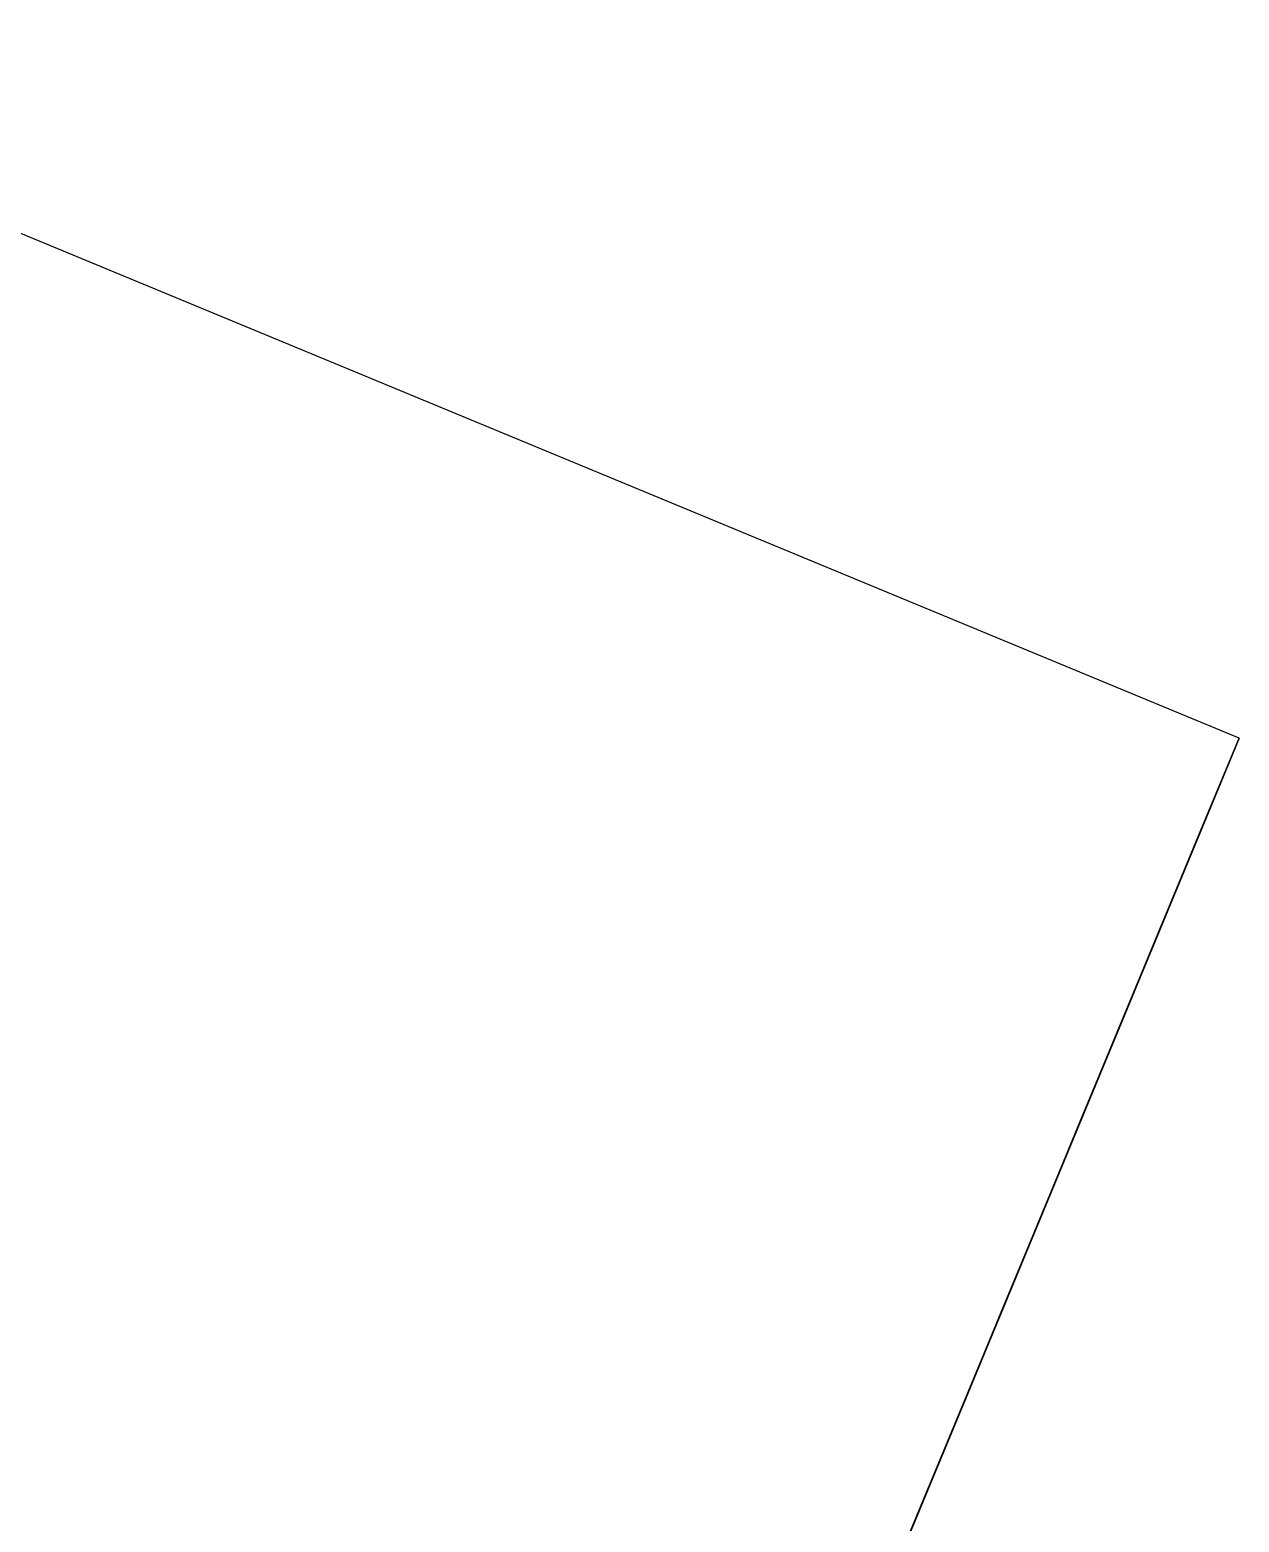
# Model space of a CAD drawing. Extents: x -5 to 5, y -7 to 5.
# Drawn here: x -2.5 to -0.409, y -3.29 to -0.709 of the extents above; entities that cross this region are included whole.
import ezdxf

# ---------------------------------------------------------------- set-up
doc = ezdxf.new("R2010")
doc.units = 0

msp = doc.modelspace()

# ---------------------------------------------------------------- linework, layer by layer
at = {"layer": 'S_2'}
for points in [[(-0.409499, -1.93409, 6), (-3.36591, -0.709499, 6), (-4.5905, -3.66591, 6), (-1.63409, -4.8905, 6)], [(-0.409499, -1.93409, 6), (-3.36591, -0.709499, 6), (-4.54877, -3.56518, 6.82822), (-1.59236, -4.78976, 6.82822)], [(-0.409499, -1.93409, 6), (-3.36591, -0.709499, 6), (-4.54877, -3.56518, 5.17178), (-1.59236, -4.78976, 5.17178)]]:
    msp.add_3dface(points, dxfattribs=at)

# ---------------------------------------------------------------- meshes
mesh = msp.add_polyface(dxfattribs=at)
corners = [(-0.409499, -1.93409, 6), (-0.475214, -2.09274, 6.04601), (-0.409499, -1.93409, 6), (-0.475462, -2.09334, 6.04352), (-0.409499, -1.93409, 6), (-0.475697, -2.0939, 6.04101), (-0.409499, -1.93409, 6), (-0.475918, -2.09444, 6.03849), (-0.409499, -1.93409, 6), (-0.476125, -2.09494, 6.03596), (-0.409499, -1.93409, 6), (-0.476319, -2.0954, 6.03343), (-0.409499, -1.93409, 6), (-0.476498, -2.09583, 6.03088), (-0.409499, -1.93409, 6), (-0.476663, -2.09623, 6.02833), (-0.409499, -1.93409, 6), (-0.476813, -2.0966, 6.02577), (-0.409499, -1.93409, 6), (-0.47695, -2.09693, 6.0232), (-0.409499, -1.93409, 6), (-0.477072, -2.09722, 6.02064), (-0.409499, -1.93409, 6), (-0.47718, -2.09748, 6.01806), (-0.409499, -1.93409, 6), (-0.477273, -2.09771, 6.01548), (-0.409499, -1.93409, 6), (-0.477352, -2.0979, 6.01291), (-0.409499, -1.93409, 6), (-0.477417, -2.09805, 6.01032), (-0.409499, -1.93409, 6), (-0.477467, -2.09818, 6.00774), (-0.409499, -1.93409, 6), (-0.477503, -2.09826, 6.00516), (-0.409499, -1.93409, 6), (-0.477525, -2.09831, 6.00258), (-0.409499, -1.93409, 6), (-0.477532, -2.09833, 6), (-0.540928, -2.25138, 6.09202), (-0.541425, -2.25258, 6.08703), (-0.541895, -2.25372, 6.08202), (-0.542337, -2.25479, 6.07698), (-0.542751, -2.25579, 6.07192)]
mesh.append_faces([[corners[k] for k in face] for face in [(0, 1, 2), (2, 1, 3), (2, 3, 4), (4, 3, 5), (4, 5, 6), (6, 5, 7), (6, 7, 8), (8, 7, 9), (8, 9, 10), (10, 9, 11), (10, 11, 12), (12, 11, 13), (12, 13, 14), (14, 13, 15), (14, 15, 16), (16, 15, 17), (16, 17, 18), (18, 17, 19), (18, 19, 20), (20, 19, 21), (20, 21, 22), (22, 21, 23), (22, 23, 24), (24, 23, 25), (24, 25, 26), (26, 25, 27), (26, 27, 28), (28, 27, 29), (28, 29, 30), (30, 29, 31), (30, 31, 32), (32, 31, 33), (32, 33, 34), (34, 33, 35), (34, 35, 36), (36, 35, 37), (1, 38, 3), (3, 39, 5), (5, 40, 7), (7, 41, 9), (9, 42, 11)]])
mesh = msp.add_polyface(dxfattribs=at)
corners = [(-0.409499, -1.93409, 6), (-0.475214, -2.09274, 5.95399), (-0.409499, -1.93409, 6), (-0.475462, -2.09334, 5.95648), (-0.409499, -1.93409, 6), (-0.475697, -2.0939, 5.95899), (-0.409499, -1.93409, 6), (-0.475918, -2.09444, 5.96151), (-0.409499, -1.93409, 6), (-0.476125, -2.09494, 5.96404), (-0.409499, -1.93409, 6), (-0.476319, -2.0954, 5.96657), (-0.409499, -1.93409, 6), (-0.476498, -2.09583, 5.96912), (-0.409499, -1.93409, 6), (-0.476663, -2.09623, 5.97167), (-0.409499, -1.93409, 6), (-0.476813, -2.0966, 5.97423), (-0.409499, -1.93409, 6), (-0.47695, -2.09693, 5.9768), (-0.409499, -1.93409, 6), (-0.477072, -2.09722, 5.97936), (-0.409499, -1.93409, 6), (-0.47718, -2.09748, 5.98194), (-0.409499, -1.93409, 6), (-0.477273, -2.09771, 5.98452), (-0.409499, -1.93409, 6), (-0.477352, -2.0979, 5.98709), (-0.409499, -1.93409, 6), (-0.477417, -2.09805, 5.98968), (-0.409499, -1.93409, 6), (-0.477467, -2.09818, 5.99226), (-0.409499, -1.93409, 6), (-0.477503, -2.09826, 5.99484), (-0.409499, -1.93409, 6), (-0.477525, -2.09831, 5.99742), (-0.409499, -1.93409, 6), (-0.477532, -2.09833, 6), (-0.540928, -2.25138, 5.90798), (-0.541425, -2.25258, 5.91297), (-0.541895, -2.25372, 5.91798), (-0.542337, -2.25479, 5.92302), (-0.542751, -2.25579, 5.92808)]
mesh.append_faces([[corners[k] for k in face] for face in [(0, 1, 2), (2, 1, 3), (2, 3, 4), (4, 3, 5), (4, 5, 6), (6, 5, 7), (6, 7, 8), (8, 7, 9), (8, 9, 10), (10, 9, 11), (10, 11, 12), (12, 11, 13), (12, 13, 14), (14, 13, 15), (14, 15, 16), (16, 15, 17), (16, 17, 18), (18, 17, 19), (18, 19, 20), (20, 19, 21), (20, 21, 22), (22, 21, 23), (22, 23, 24), (24, 23, 25), (24, 25, 26), (26, 25, 27), (26, 27, 28), (28, 27, 29), (28, 29, 30), (30, 29, 31), (30, 31, 32), (32, 31, 33), (32, 33, 34), (34, 33, 35), (34, 35, 36), (36, 35, 37), (1, 38, 3), (3, 39, 5), (5, 40, 7), (7, 41, 9), (9, 42, 11)]])
mesh = msp.add_polyface(dxfattribs=at)
corners = [(-0.475462, -2.09334, 6.04352), (-0.540928, -2.25138, 6.09202), (-0.541425, -2.25258, 6.08703), (-0.475697, -2.0939, 6.04101), (-0.541895, -2.25372, 6.08202), (-0.475918, -2.09444, 6.03849), (-0.542337, -2.25479, 6.07698), (-0.476125, -2.09494, 6.03596), (-0.542751, -2.25579, 6.07192), (-0.476319, -2.0954, 6.03343), (-0.543138, -2.25672, 6.06685), (-0.476498, -2.09583, 6.03088), (-0.543496, -2.25758, 6.06176), (-0.476663, -2.09623, 6.02833), (-0.543826, -2.25838, 6.05666), (-0.476813, -2.0966, 6.02577), (-0.544127, -2.25911, 6.05154), (-0.47695, -2.09693, 6.0232), (-0.5444, -2.25977, 6.04641), (-0.477072, -2.09722, 6.02064), (-0.544645, -2.26036, 6.04127), (-0.47718, -2.09748, 6.01806), (-0.54486, -2.26088, 6.03612), (-0.477273, -2.09771, 6.01548), (-0.545047, -2.26133, 6.03097), (-0.477352, -2.0979, 6.01291), (-0.545206, -2.26171, 6.02581), (-0.477417, -2.09805, 6.01032), (-0.545335, -2.26202, 6.02065), (-0.477467, -2.09818, 6.00774), (-0.545435, -2.26226, 6.01548), (-0.477503, -2.09826, 6.00516), (-0.545507, -2.26244, 6.01032), (-0.477525, -2.09831, 6.00258), (-0.54555, -2.26254, 6.00516), (-0.477532, -2.09833, 6), (-0.545564, -2.26258, 6), (-0.606643, -2.41003, 6.13804), (-0.607388, -2.41183, 6.13055), (-0.608093, -2.41353, 6.12302), (-0.608756, -2.41513, 6.11547), (-0.609378, -2.41664, 6.10789), (-0.609957, -2.41803, 6.10028), (-0.610494, -2.41933, 6.09264), (-0.610989, -2.42053, 6.08498), (-0.611442, -2.42162, 6.07731)]
mesh.append_faces([[corners[k] for k in face] for face in [(0, 1, 2), (3, 2, 4), (5, 4, 6), (7, 6, 8), (9, 8, 10), (9, 10, 11), (11, 10, 12), (11, 12, 13), (13, 12, 14), (13, 14, 15), (15, 14, 16), (15, 16, 17), (17, 16, 18), (17, 18, 19), (19, 18, 20), (19, 20, 21), (21, 20, 22), (21, 22, 23), (23, 22, 24), (23, 24, 25), (25, 24, 26), (25, 26, 27), (27, 26, 28), (27, 28, 29), (29, 28, 30), (29, 30, 31), (31, 30, 32), (31, 32, 33), (33, 32, 34), (33, 34, 35), (35, 34, 36), (1, 37, 2), (2, 38, 4), (4, 39, 6), (6, 40, 8), (8, 41, 10), (10, 42, 12), (12, 43, 14), (14, 44, 16), (16, 45, 18)]])
mesh = msp.add_polyface(dxfattribs=at)
corners = [(-0.475462, -2.09334, 5.95648), (-0.540928, -2.25138, 5.90798), (-0.541425, -2.25258, 5.91297), (-0.475697, -2.0939, 5.95899), (-0.541895, -2.25372, 5.91798), (-0.475918, -2.09444, 5.96151), (-0.542337, -2.25479, 5.92302), (-0.476125, -2.09494, 5.96404), (-0.542751, -2.25579, 5.92808), (-0.476319, -2.0954, 5.96657), (-0.543138, -2.25672, 5.93315), (-0.476498, -2.09583, 5.96912), (-0.543496, -2.25758, 5.93824), (-0.476663, -2.09623, 5.97167), (-0.543826, -2.25838, 5.94334), (-0.476813, -2.0966, 5.97423), (-0.544127, -2.25911, 5.94846), (-0.47695, -2.09693, 5.9768), (-0.5444, -2.25977, 5.95359), (-0.477072, -2.09722, 5.97936), (-0.544645, -2.26036, 5.95873), (-0.47718, -2.09748, 5.98194), (-0.54486, -2.26088, 5.96388), (-0.477273, -2.09771, 5.98452), (-0.545047, -2.26133, 5.96903), (-0.477352, -2.0979, 5.98709), (-0.545206, -2.26171, 5.97419), (-0.477417, -2.09805, 5.98968), (-0.545335, -2.26202, 5.97935), (-0.477467, -2.09818, 5.99226), (-0.545435, -2.26226, 5.98452), (-0.477503, -2.09826, 5.99484), (-0.545507, -2.26244, 5.98968), (-0.477525, -2.09831, 5.99742), (-0.54555, -2.26254, 5.99484), (-0.477532, -2.09833, 6), (-0.545564, -2.26258, 6), (-0.606643, -2.41003, 5.86196), (-0.607388, -2.41183, 5.86945), (-0.608093, -2.41353, 5.87698), (-0.608756, -2.41513, 5.88453), (-0.609378, -2.41664, 5.89211), (-0.609957, -2.41803, 5.89972), (-0.610494, -2.41933, 5.90736), (-0.610989, -2.42053, 5.91502), (-0.611442, -2.42162, 5.92269)]
mesh.append_faces([[corners[k] for k in face] for face in [(0, 1, 2), (3, 2, 4), (5, 4, 6), (7, 6, 8), (9, 8, 10), (9, 10, 11), (11, 10, 12), (11, 12, 13), (13, 12, 14), (13, 14, 15), (15, 14, 16), (15, 16, 17), (17, 16, 18), (17, 18, 19), (19, 18, 20), (19, 20, 21), (21, 20, 22), (21, 22, 23), (23, 22, 24), (23, 24, 25), (25, 24, 26), (25, 26, 27), (27, 26, 28), (27, 28, 29), (29, 28, 30), (29, 30, 31), (31, 30, 32), (31, 32, 33), (33, 32, 34), (33, 34, 35), (35, 34, 36), (1, 37, 2), (2, 38, 4), (4, 39, 6), (6, 40, 8), (8, 41, 10), (10, 42, 12), (12, 43, 14), (14, 44, 16), (16, 45, 18)]])
mesh = msp.add_polyface(dxfattribs=at)
corners = [(-0.541425, -2.25258, 6.08703), (-0.606643, -2.41003, 6.13804), (-0.607388, -2.41183, 6.13055), (-0.541895, -2.25372, 6.08202), (-0.608093, -2.41353, 6.12302), (-0.542337, -2.25479, 6.07698), (-0.608756, -2.41513, 6.11547), (-0.542751, -2.25579, 6.07192), (-0.609378, -2.41664, 6.10789), (-0.543138, -2.25672, 6.06685), (-0.609957, -2.41803, 6.10028), (-0.543496, -2.25758, 6.06176), (-0.610494, -2.41933, 6.09264), (-0.543826, -2.25838, 6.05666), (-0.610989, -2.42053, 6.08498), (-0.544127, -2.25911, 6.05154), (-0.611442, -2.42162, 6.07731), (-0.5444, -2.25977, 6.04641), (-0.611851, -2.42261, 6.06961), (-0.544645, -2.26036, 6.04127), (-0.612218, -2.42349, 6.06191), (-0.54486, -2.26088, 6.03612), (-0.612541, -2.42427, 6.05418), (-0.545047, -2.26133, 6.03097), (-0.612821, -2.42495, 6.04645), (-0.545206, -2.26171, 6.02581), (-0.613059, -2.42552, 6.03872), (-0.545335, -2.26202, 6.02065), (-0.613253, -2.42599, 6.03097), (-0.545435, -2.26226, 6.01548), (-0.613403, -2.42635, 6.02323), (-0.545507, -2.26244, 6.01032), (-0.613511, -2.42661, 6.01548), (-0.54555, -2.26254, 6.00516), (-0.613576, -2.42677, 6.00774), (-0.545564, -2.26258, 6), (-0.613597, -2.42682, 6), (-0.672357, -2.56868, 6.18405), (-0.673351, -2.57108, 6.17406), (-0.674291, -2.57335, 6.16403), (-0.675175, -2.57548, 6.15396), (-0.676004, -2.57748, 6.14385), (-0.676776, -2.57935, 6.1337), (-0.677493, -2.58108, 6.12352), (-0.678153, -2.58267, 6.11331), (-0.678756, -2.58413, 6.10308), (-0.679302, -2.58545, 6.09282), (-0.67979, -2.58663, 6.08254), (-0.680222, -2.58767, 6.07225), (-0.680595, -2.58857, 6.06194), (-0.680912, -2.58933, 6.05162)]
mesh.append_faces([[corners[k] for k in face] for face in [(0, 1, 2), (3, 2, 4), (5, 4, 6), (7, 6, 8), (9, 8, 10), (11, 10, 12), (13, 12, 14), (15, 14, 16), (17, 16, 18), (17, 18, 19), (19, 18, 20), (19, 20, 21), (21, 20, 22), (21, 22, 23), (23, 22, 24), (23, 24, 25), (25, 24, 26), (25, 26, 27), (27, 26, 28), (27, 28, 29), (29, 28, 30), (29, 30, 31), (31, 30, 32), (31, 32, 33), (33, 32, 34), (33, 34, 35), (35, 34, 36), (1, 37, 2), (2, 38, 4), (4, 39, 6), (6, 40, 8), (8, 41, 10), (10, 42, 12), (12, 43, 14), (14, 44, 16), (16, 45, 18), (18, 46, 20), (20, 47, 22), (22, 48, 24), (24, 49, 26), (26, 50, 28)]])
mesh = msp.add_polyface(dxfattribs=at)
corners = [(-0.541425, -2.25258, 5.91297), (-0.606643, -2.41003, 5.86196), (-0.607388, -2.41183, 5.86945), (-0.541895, -2.25372, 5.91798), (-0.608093, -2.41353, 5.87698), (-0.542337, -2.25479, 5.92302), (-0.608756, -2.41513, 5.88453), (-0.542751, -2.25579, 5.92808), (-0.609378, -2.41664, 5.89211), (-0.543138, -2.25672, 5.93315), (-0.609957, -2.41803, 5.89972), (-0.543496, -2.25758, 5.93824), (-0.610494, -2.41933, 5.90736), (-0.543826, -2.25838, 5.94334), (-0.610989, -2.42053, 5.91502), (-0.544127, -2.25911, 5.94846), (-0.611442, -2.42162, 5.92269), (-0.5444, -2.25977, 5.95359), (-0.611851, -2.42261, 5.93039), (-0.544645, -2.26036, 5.95873), (-0.612218, -2.42349, 5.93809), (-0.54486, -2.26088, 5.96388), (-0.612541, -2.42427, 5.94582), (-0.545047, -2.26133, 5.96903), (-0.612821, -2.42495, 5.95355), (-0.545206, -2.26171, 5.97419), (-0.613059, -2.42552, 5.96128), (-0.545335, -2.26202, 5.97935), (-0.613253, -2.42599, 5.96903), (-0.545435, -2.26226, 5.98452), (-0.613403, -2.42635, 5.97677), (-0.545507, -2.26244, 5.98968), (-0.613511, -2.42661, 5.98452), (-0.54555, -2.26254, 5.99484), (-0.613576, -2.42677, 5.99226), (-0.545564, -2.26258, 6), (-0.613597, -2.42682, 6), (-0.672357, -2.56868, 5.81595), (-0.673351, -2.57108, 5.82594), (-0.674291, -2.57335, 5.83597), (-0.675175, -2.57548, 5.84604), (-0.676004, -2.57748, 5.85615), (-0.676776, -2.57935, 5.8663), (-0.677493, -2.58108, 5.87648), (-0.678153, -2.58267, 5.88669), (-0.678756, -2.58413, 5.89692), (-0.679302, -2.58545, 5.90718), (-0.67979, -2.58663, 5.91746), (-0.680222, -2.58767, 5.92775), (-0.680595, -2.58857, 5.93806), (-0.680912, -2.58933, 5.94838)]
mesh.append_faces([[corners[k] for k in face] for face in [(0, 1, 2), (3, 2, 4), (5, 4, 6), (7, 6, 8), (9, 8, 10), (11, 10, 12), (13, 12, 14), (15, 14, 16), (17, 16, 18), (17, 18, 19), (19, 18, 20), (19, 20, 21), (21, 20, 22), (21, 22, 23), (23, 22, 24), (23, 24, 25), (25, 24, 26), (25, 26, 27), (27, 26, 28), (27, 28, 29), (29, 28, 30), (29, 30, 31), (31, 30, 32), (31, 32, 33), (33, 32, 34), (33, 34, 35), (35, 34, 36), (1, 37, 2), (2, 38, 4), (4, 39, 6), (6, 40, 8), (8, 41, 10), (10, 42, 12), (12, 43, 14), (14, 44, 16), (16, 45, 18), (18, 46, 20), (20, 47, 22), (22, 48, 24), (24, 49, 26), (26, 50, 28)]])
mesh = msp.add_polyface(dxfattribs=at)
corners = [(-0.607388, -2.41183, 6.13055), (-0.672357, -2.56868, 6.18405), (-0.673351, -2.57108, 6.17406), (-0.608093, -2.41353, 6.12302), (-0.674291, -2.57335, 6.16403), (-0.608756, -2.41513, 6.11547), (-0.675175, -2.57548, 6.15396), (-0.609378, -2.41664, 6.10789), (-0.676004, -2.57748, 6.14385), (-0.609957, -2.41803, 6.10028), (-0.676776, -2.57935, 6.1337), (-0.610494, -2.41933, 6.09264), (-0.677493, -2.58108, 6.12352), (-0.610989, -2.42053, 6.08498), (-0.678153, -2.58267, 6.11331), (-0.611442, -2.42162, 6.07731), (-0.678756, -2.58413, 6.10308), (-0.611851, -2.42261, 6.06961), (-0.679302, -2.58545, 6.09282), (-0.612218, -2.42349, 6.06191), (-0.67979, -2.58663, 6.08254), (-0.612541, -2.42427, 6.05418), (-0.680222, -2.58767, 6.07225), (-0.612821, -2.42495, 6.04645), (-0.680595, -2.58857, 6.06194), (-0.613059, -2.42552, 6.03872), (-0.680912, -2.58933, 6.05162), (-0.613253, -2.42599, 6.03097), (-0.68117, -2.58996, 6.0413), (-0.613403, -2.42635, 6.02323), (-0.681372, -2.59044, 6.03097), (-0.613511, -2.42661, 6.01548), (-0.681515, -2.59079, 6.02064), (-0.613576, -2.42677, 6.00774), (-0.681601, -2.591, 6.01032), (-0.613597, -2.42682, 6), (-0.68163, -2.59107, 6), (-0.738072, -2.72733, 6.23006), (-0.739314, -2.73033, 6.21758), (-0.740489, -2.73317, 6.20504), (-0.741594, -2.73583, 6.19245), (-0.74263, -2.73833, 6.17981), (-0.743596, -2.74067, 6.16713), (-0.744491, -2.74283, 6.1544), (-0.745316, -2.74482, 6.14164), (-0.74607, -2.74664, 6.12885), (-0.746752, -2.74829, 6.11602), (-0.747363, -2.74976, 6.10318), (-0.747902, -2.75106, 6.09031), (-0.74837, -2.75219, 6.07742), (-0.748765, -2.75315, 6.06453), (-0.749088, -2.75393, 6.05162), (-0.74934, -2.75453, 6.03871), (-0.749519, -2.75497, 6.0258), (-0.749627, -2.75523, 6.0129)]
mesh.append_faces([[corners[k] for k in face] for face in [(0, 1, 2), (3, 2, 4), (5, 4, 6), (7, 6, 8), (9, 8, 10), (11, 10, 12), (13, 12, 14), (15, 14, 16), (17, 16, 18), (19, 18, 20), (21, 20, 22), (23, 22, 24), (25, 24, 26), (27, 26, 28), (27, 28, 29), (29, 28, 30), (29, 30, 31), (31, 30, 32), (31, 32, 33), (33, 32, 34), (33, 34, 35), (35, 34, 36), (1, 37, 2), (2, 38, 4), (4, 39, 6), (6, 40, 8), (8, 41, 10), (10, 42, 12), (12, 43, 14), (14, 44, 16), (16, 45, 18), (18, 46, 20), (20, 47, 22), (22, 48, 24), (24, 49, 26), (26, 50, 28), (28, 51, 30), (30, 52, 32), (32, 53, 34), (34, 54, 36)]])
mesh = msp.add_polyface(dxfattribs=at)
corners = [(-0.607388, -2.41183, 5.86945), (-0.672357, -2.56868, 5.81595), (-0.673351, -2.57108, 5.82594), (-0.608093, -2.41353, 5.87698), (-0.674291, -2.57335, 5.83597), (-0.608756, -2.41513, 5.88453), (-0.675175, -2.57548, 5.84604), (-0.609378, -2.41664, 5.89211), (-0.676004, -2.57748, 5.85615), (-0.609957, -2.41803, 5.89972), (-0.676776, -2.57935, 5.8663), (-0.610494, -2.41933, 5.90736), (-0.677493, -2.58108, 5.87648), (-0.610989, -2.42053, 5.91502), (-0.678153, -2.58267, 5.88669), (-0.611442, -2.42162, 5.92269), (-0.678756, -2.58413, 5.89692), (-0.611851, -2.42261, 5.93039), (-0.679302, -2.58545, 5.90718), (-0.612218, -2.42349, 5.93809), (-0.67979, -2.58663, 5.91746), (-0.612541, -2.42427, 5.94582), (-0.680222, -2.58767, 5.92775), (-0.612821, -2.42495, 5.95355), (-0.680595, -2.58857, 5.93806), (-0.613059, -2.42552, 5.96128), (-0.680912, -2.58933, 5.94838), (-0.613253, -2.42599, 5.96903), (-0.68117, -2.58996, 5.9587), (-0.613403, -2.42635, 5.97677), (-0.681372, -2.59044, 5.96903), (-0.613511, -2.42661, 5.98452), (-0.681515, -2.59079, 5.97936), (-0.613576, -2.42677, 5.99226), (-0.681601, -2.591, 5.98968), (-0.613597, -2.42682, 6), (-0.68163, -2.59107, 6), (-0.738072, -2.72733, 5.76994), (-0.739314, -2.73033, 5.78242), (-0.740489, -2.73317, 5.79496), (-0.741594, -2.73583, 5.80755), (-0.74263, -2.73833, 5.82019), (-0.743596, -2.74067, 5.83287), (-0.744491, -2.74283, 5.8456), (-0.745316, -2.74482, 5.85836), (-0.74607, -2.74664, 5.87115), (-0.746752, -2.74829, 5.88398), (-0.747363, -2.74976, 5.89682), (-0.747902, -2.75106, 5.90969), (-0.74837, -2.75219, 5.92258), (-0.748765, -2.75315, 5.93547), (-0.749088, -2.75393, 5.94838), (-0.74934, -2.75453, 5.96129), (-0.749519, -2.75497, 5.9742), (-0.749627, -2.75523, 5.9871)]
mesh.append_faces([[corners[k] for k in face] for face in [(0, 1, 2), (3, 2, 4), (5, 4, 6), (7, 6, 8), (9, 8, 10), (11, 10, 12), (13, 12, 14), (15, 14, 16), (17, 16, 18), (19, 18, 20), (21, 20, 22), (23, 22, 24), (25, 24, 26), (27, 26, 28), (27, 28, 29), (29, 28, 30), (29, 30, 31), (31, 30, 32), (31, 32, 33), (33, 32, 34), (33, 34, 35), (35, 34, 36), (1, 37, 2), (2, 38, 4), (4, 39, 6), (6, 40, 8), (8, 41, 10), (10, 42, 12), (12, 43, 14), (14, 44, 16), (16, 45, 18), (18, 46, 20), (20, 47, 22), (22, 48, 24), (24, 49, 26), (26, 50, 28), (28, 51, 30), (30, 52, 32), (32, 53, 34), (34, 54, 36)]])
mesh = msp.add_polyface(dxfattribs=at)
corners = [(-0.673351, -2.57108, 6.17406), (-0.738072, -2.72733, 6.23006), (-0.739314, -2.73033, 6.21758), (-0.674291, -2.57335, 6.16403), (-0.740489, -2.73317, 6.20504), (-0.675175, -2.57548, 6.15396), (-0.741594, -2.73583, 6.19245), (-0.676004, -2.57748, 6.14385), (-0.74263, -2.73833, 6.17981), (-0.676776, -2.57935, 6.1337), (-0.743596, -2.74067, 6.16713), (-0.677493, -2.58108, 6.12352), (-0.744491, -2.74283, 6.1544), (-0.678153, -2.58267, 6.11331), (-0.745316, -2.74482, 6.14164), (-0.678756, -2.58413, 6.10308), (-0.74607, -2.74664, 6.12885), (-0.679302, -2.58545, 6.09282), (-0.746752, -2.74829, 6.11602), (-0.67979, -2.58663, 6.08254), (-0.747363, -2.74976, 6.10318), (-0.680222, -2.58767, 6.07225), (-0.747902, -2.75106, 6.09031), (-0.680595, -2.58857, 6.06194), (-0.74837, -2.75219, 6.07742), (-0.680912, -2.58933, 6.05162), (-0.748765, -2.75315, 6.06453), (-0.68117, -2.58996, 6.0413), (-0.749088, -2.75393, 6.05162), (-0.681372, -2.59044, 6.03097), (-0.74934, -2.75453, 6.03871), (-0.681515, -2.59079, 6.02064), (-0.749519, -2.75497, 6.0258), (-0.681601, -2.591, 6.01032), (-0.749627, -2.75523, 6.0129), (-0.68163, -2.59107, 6), (-0.749662, -2.75531, 6), (-0.803786, -2.88598, 6.27607), (-0.805277, -2.88958, 6.2611), (-0.806687, -2.89298, 6.24605), (-0.808013, -2.89618, 6.23094), (-0.809256, -2.89918, 6.21577), (-0.810415, -2.90198, 6.20055), (-0.81149, -2.90458, 6.18528), (-0.812479, -2.90697, 6.16997), (-0.813384, -2.90915, 6.15462), (-0.814203, -2.91113, 6.13923), (-0.814936, -2.9129, 6.12381), (-0.815583, -2.91446, 6.10837), (-0.816144, -2.91581, 6.09291), (-0.816618, -2.91696, 6.07743), (-0.817006, -2.91789, 6.06194), (-0.817308, -2.91862, 6.04645), (-0.817523, -2.91914, 6.03096), (-0.817652, -2.91945, 6.01548)]
mesh.append_faces([[corners[k] for k in face] for face in [(0, 1, 2), (3, 2, 4), (5, 4, 6), (7, 6, 8), (9, 8, 10), (11, 10, 12), (13, 12, 14), (15, 14, 16), (17, 16, 18), (19, 18, 20), (21, 20, 22), (23, 22, 24), (25, 24, 26), (27, 26, 28), (29, 28, 30), (31, 30, 32), (33, 32, 34), (35, 34, 36), (1, 37, 2), (2, 37, 38), (2, 38, 4), (4, 38, 39), (4, 39, 6), (6, 39, 40), (6, 40, 8), (8, 40, 41), (8, 41, 10), (10, 41, 42), (10, 42, 12), (12, 43, 14), (14, 44, 16), (16, 45, 18), (18, 46, 20), (20, 47, 22), (22, 48, 24), (24, 49, 26), (26, 50, 28), (28, 51, 30), (30, 52, 32), (32, 53, 34), (34, 54, 36)]])
mesh = msp.add_polyface(dxfattribs=at)
corners = [(-0.673351, -2.57108, 5.82594), (-0.738072, -2.72733, 5.76994), (-0.739314, -2.73033, 5.78242), (-0.674291, -2.57335, 5.83597), (-0.740489, -2.73317, 5.79496), (-0.675175, -2.57548, 5.84604), (-0.741594, -2.73583, 5.80755), (-0.676004, -2.57748, 5.85615), (-0.74263, -2.73833, 5.82019), (-0.676776, -2.57935, 5.8663), (-0.743596, -2.74067, 5.83287), (-0.677493, -2.58108, 5.87648), (-0.744491, -2.74283, 5.8456), (-0.678153, -2.58267, 5.88669), (-0.745316, -2.74482, 5.85836), (-0.678756, -2.58413, 5.89692), (-0.74607, -2.74664, 5.87115), (-0.679302, -2.58545, 5.90718), (-0.746752, -2.74829, 5.88398), (-0.67979, -2.58663, 5.91746), (-0.747363, -2.74976, 5.89682), (-0.680222, -2.58767, 5.92775), (-0.747902, -2.75106, 5.90969), (-0.680595, -2.58857, 5.93806), (-0.74837, -2.75219, 5.92258), (-0.680912, -2.58933, 5.94838), (-0.748765, -2.75315, 5.93547), (-0.68117, -2.58996, 5.9587), (-0.749088, -2.75393, 5.94838), (-0.681372, -2.59044, 5.96903), (-0.74934, -2.75453, 5.96129), (-0.681515, -2.59079, 5.97936), (-0.749519, -2.75497, 5.9742), (-0.681601, -2.591, 5.98968), (-0.749627, -2.75523, 5.9871), (-0.68163, -2.59107, 6), (-0.749662, -2.75531, 6), (-0.803786, -2.88598, 5.72393), (-0.805277, -2.88958, 5.7389), (-0.806687, -2.89298, 5.75395), (-0.808013, -2.89618, 5.76906), (-0.809256, -2.89918, 5.78423), (-0.810415, -2.90198, 5.79945), (-0.81149, -2.90458, 5.81472), (-0.812479, -2.90697, 5.83003), (-0.813384, -2.90915, 5.84538), (-0.814203, -2.91113, 5.86077), (-0.814936, -2.9129, 5.87619), (-0.815583, -2.91446, 5.89163), (-0.816144, -2.91581, 5.90709), (-0.816618, -2.91696, 5.92257), (-0.817006, -2.91789, 5.93806), (-0.817308, -2.91862, 5.95355), (-0.817523, -2.91914, 5.96904), (-0.817652, -2.91945, 5.98452)]
mesh.append_faces([[corners[k] for k in face] for face in [(0, 1, 2), (3, 2, 4), (5, 4, 6), (7, 6, 8), (9, 8, 10), (11, 10, 12), (13, 12, 14), (15, 14, 16), (17, 16, 18), (19, 18, 20), (21, 20, 22), (23, 22, 24), (25, 24, 26), (27, 26, 28), (29, 28, 30), (31, 30, 32), (33, 32, 34), (35, 34, 36), (1, 37, 2), (2, 37, 38), (2, 38, 4), (4, 38, 39), (4, 39, 6), (6, 39, 40), (6, 40, 8), (8, 40, 41), (8, 41, 10), (10, 41, 42), (10, 42, 12), (12, 43, 14), (14, 44, 16), (16, 45, 18), (18, 46, 20), (20, 47, 22), (22, 48, 24), (24, 49, 26), (26, 50, 28), (28, 51, 30), (30, 52, 32), (32, 53, 34), (34, 54, 36)]])
mesh = msp.add_polyface(dxfattribs=at)
corners = [(-0.744491, -2.74283, 6.1544), (-0.810415, -2.90198, 6.20055), (-0.81149, -2.90458, 6.18528), (-0.745316, -2.74482, 6.14164), (-0.812479, -2.90697, 6.16997), (-0.74607, -2.74664, 6.12885), (-0.813384, -2.90915, 6.15462), (-0.746752, -2.74829, 6.11602), (-0.814203, -2.91113, 6.13923), (-0.747363, -2.74976, 6.10318), (-0.814936, -2.9129, 6.12381), (-0.747902, -2.75106, 6.09031), (-0.815583, -2.91446, 6.10837), (-0.74837, -2.75219, 6.07742), (-0.816144, -2.91581, 6.09291), (-0.748765, -2.75315, 6.06453), (-0.816618, -2.91696, 6.07743), (-0.749088, -2.75393, 6.05162), (-0.817006, -2.91789, 6.06194), (-0.74934, -2.75453, 6.03871), (-0.817308, -2.91862, 6.04645), (-0.749519, -2.75497, 6.0258), (-0.817523, -2.91914, 6.03096), (-0.749627, -2.75523, 6.0129), (-0.817652, -2.91945, 6.01548), (-0.749662, -2.75531, 6), (-0.817695, -2.91956, 6), (-0.803786, -2.88598, 6.27607), (-0.8695, -3.04463, 6.32209), (-0.805277, -2.88958, 6.2611), (-0.87124, -3.04883, 6.30461), (-0.806687, -2.89298, 6.24605), (-0.872884, -3.0528, 6.28706), (-0.808013, -2.89618, 6.23094), (-0.874432, -3.05653, 6.26943), (-0.809256, -2.89918, 6.21577), (-0.875882, -3.06003, 6.25174), (-0.877234, -3.0633, 6.23398), (-0.878488, -3.06633, 6.21616), (-0.879643, -3.06911, 6.1983), (-0.880698, -3.07166, 6.18039), (-0.881653, -3.07397, 6.16243), (-0.882509, -3.07603, 6.14445), (-0.883263, -3.07785, 6.12643), (-0.883918, -3.07943, 6.10839), (-0.884471, -3.08077, 6.09034), (-0.884924, -3.08186, 6.07227), (-0.885276, -3.08271, 6.0542), (-0.885527, -3.08332, 6.03612), (-0.885677, -3.08368, 6.01806)]
mesh.append_faces([[corners[k] for k in face] for face in [(0, 1, 2), (3, 2, 4), (5, 4, 6), (7, 6, 8), (9, 8, 10), (11, 10, 12), (13, 12, 14), (15, 14, 16), (17, 16, 18), (19, 18, 20), (21, 20, 22), (23, 22, 24), (25, 24, 26), (27, 28, 29), (29, 28, 30), (29, 30, 31), (31, 30, 32), (31, 32, 33), (33, 32, 34), (33, 34, 35), (35, 34, 36), (35, 36, 1), (1, 36, 37), (1, 37, 2), (2, 37, 38), (2, 38, 4), (4, 38, 39), (4, 39, 6), (6, 39, 40), (6, 40, 8), (8, 40, 41), (8, 41, 10), (10, 42, 12), (12, 43, 14), (14, 44, 16), (16, 45, 18), (18, 46, 20), (20, 47, 22), (22, 48, 24), (24, 49, 26)]])
mesh = msp.add_polyface(dxfattribs=at)
corners = [(-0.744491, -2.74283, 5.8456), (-0.810415, -2.90198, 5.79945), (-0.81149, -2.90458, 5.81472), (-0.745316, -2.74482, 5.85836), (-0.812479, -2.90697, 5.83003), (-0.74607, -2.74664, 5.87115), (-0.813384, -2.90915, 5.84538), (-0.746752, -2.74829, 5.88398), (-0.814203, -2.91113, 5.86077), (-0.747363, -2.74976, 5.89682), (-0.814936, -2.9129, 5.87619), (-0.747902, -2.75106, 5.90969), (-0.815583, -2.91446, 5.89163), (-0.74837, -2.75219, 5.92258), (-0.816144, -2.91581, 5.90709), (-0.748765, -2.75315, 5.93547), (-0.816618, -2.91696, 5.92257), (-0.749088, -2.75393, 5.94838), (-0.817006, -2.91789, 5.93806), (-0.74934, -2.75453, 5.96129), (-0.817308, -2.91862, 5.95355), (-0.749519, -2.75497, 5.9742), (-0.817523, -2.91914, 5.96904), (-0.749627, -2.75523, 5.9871), (-0.817652, -2.91945, 5.98452), (-0.749662, -2.75531, 6), (-0.817695, -2.91956, 6), (-0.803786, -2.88598, 5.72393), (-0.8695, -3.04463, 5.67791), (-0.805277, -2.88958, 5.7389), (-0.87124, -3.04883, 5.69539), (-0.806687, -2.89298, 5.75395), (-0.872884, -3.0528, 5.71294), (-0.808013, -2.89618, 5.76906), (-0.874432, -3.05653, 5.73057), (-0.809256, -2.89918, 5.78423), (-0.875882, -3.06003, 5.74826), (-0.877234, -3.0633, 5.76602), (-0.878488, -3.06633, 5.78384), (-0.879643, -3.06911, 5.8017), (-0.880698, -3.07166, 5.81961), (-0.881653, -3.07397, 5.83757), (-0.882509, -3.07603, 5.85555), (-0.883263, -3.07785, 5.87357), (-0.883918, -3.07943, 5.89161), (-0.884471, -3.08077, 5.90966), (-0.884924, -3.08186, 5.92773), (-0.885276, -3.08271, 5.9458), (-0.885527, -3.08332, 5.96388), (-0.885677, -3.08368, 5.98194)]
mesh.append_faces([[corners[k] for k in face] for face in [(0, 1, 2), (3, 2, 4), (5, 4, 6), (7, 6, 8), (9, 8, 10), (11, 10, 12), (13, 12, 14), (15, 14, 16), (17, 16, 18), (19, 18, 20), (21, 20, 22), (23, 22, 24), (25, 24, 26), (27, 28, 29), (29, 28, 30), (29, 30, 31), (31, 30, 32), (31, 32, 33), (33, 32, 34), (33, 34, 35), (35, 34, 36), (35, 36, 1), (1, 36, 37), (1, 37, 2), (2, 37, 38), (2, 38, 4), (4, 38, 39), (4, 39, 6), (6, 39, 40), (6, 40, 8), (8, 40, 41), (8, 41, 10), (10, 42, 12), (12, 43, 14), (14, 44, 16), (16, 45, 18), (18, 46, 20), (20, 47, 22), (22, 48, 24), (24, 49, 26)]])
mesh = msp.add_polyface(dxfattribs=at)
corners = [(-0.814936, -2.9129, 6.12381), (-0.881653, -3.07397, 6.16243), (-0.882509, -3.07603, 6.14445), (-0.815583, -2.91446, 6.10837), (-0.883263, -3.07785, 6.12643), (-0.816144, -2.91581, 6.09291), (-0.883918, -3.07943, 6.10839), (-0.816618, -2.91696, 6.07743), (-0.884471, -3.08077, 6.09034), (-0.817006, -2.91789, 6.06194), (-0.884924, -3.08186, 6.07227), (-0.817308, -2.91862, 6.04645), (-0.885276, -3.08271, 6.0542), (-0.817523, -2.91914, 6.03096), (-0.885527, -3.08332, 6.03612), (-0.817652, -2.91945, 6.01548), (-0.885677, -3.08368, 6.01806), (-0.817695, -2.91956, 6), (-0.885728, -3.0838, 6), (-0.8695, -3.04463, 6.32209), (-0.935215, -3.20328, 6.3681), (-0.87124, -3.04883, 6.30461), (-0.937203, -3.20808, 6.34813), (-0.872884, -3.0528, 6.28706), (-0.939082, -3.21261, 6.32807), (-0.874432, -3.05653, 6.26943), (-0.940851, -3.21688, 6.30792), (-0.875882, -3.06003, 6.25174), (-0.942508, -3.22088, 6.2877), (-0.877234, -3.0633, 6.23398), (-0.944054, -3.22461, 6.2674), (-0.878488, -3.06633, 6.21616), (-0.945486, -3.22807, 6.24704), (-0.879643, -3.06911, 6.1983), (-0.946806, -3.23126, 6.22663), (-0.880698, -3.07166, 6.18039), (-0.948012, -3.23417, 6.20615), (-0.949104, -3.23681, 6.18564), (-0.950081, -3.23917, 6.16508), (-0.950944, -3.24125, 6.14449), (-0.951692, -3.24305, 6.12388), (-0.952324, -3.24458, 6.10324), (-0.952842, -3.24583, 6.08259), (-0.953244, -3.2468, 6.06194), (-0.953531, -3.24749, 6.04128), (-0.953703, -3.24791, 6.02064)]
mesh.append_faces([[corners[k] for k in face] for face in [(0, 1, 2), (3, 2, 4), (5, 4, 6), (7, 6, 8), (9, 8, 10), (11, 10, 12), (13, 12, 14), (15, 14, 16), (17, 16, 18), (19, 20, 21), (21, 20, 22), (21, 22, 23), (23, 22, 24), (23, 24, 25), (25, 24, 26), (25, 26, 27), (27, 26, 28), (27, 28, 29), (29, 28, 30), (29, 30, 31), (31, 30, 32), (31, 32, 33), (33, 32, 34), (33, 34, 35), (35, 34, 36), (35, 36, 1), (1, 36, 37), (1, 37, 2), (2, 37, 38), (2, 38, 4), (4, 38, 39), (4, 39, 6), (6, 39, 40), (6, 40, 8), (8, 40, 41), (8, 41, 10), (10, 41, 42), (10, 42, 12), (12, 43, 14), (14, 44, 16), (16, 45, 18)]])
mesh = msp.add_polyface(dxfattribs=at)
corners = [(-0.814936, -2.9129, 5.87619), (-0.881653, -3.07397, 5.83757), (-0.882509, -3.07603, 5.85555), (-0.815583, -2.91446, 5.89163), (-0.883263, -3.07785, 5.87357), (-0.816144, -2.91581, 5.90709), (-0.883918, -3.07943, 5.89161), (-0.816618, -2.91696, 5.92257), (-0.884471, -3.08077, 5.90966), (-0.817006, -2.91789, 5.93806), (-0.884924, -3.08186, 5.92773), (-0.817308, -2.91862, 5.95355), (-0.885276, -3.08271, 5.9458), (-0.817523, -2.91914, 5.96904), (-0.885527, -3.08332, 5.96388), (-0.817652, -2.91945, 5.98452), (-0.885677, -3.08368, 5.98194), (-0.817695, -2.91956, 6), (-0.885728, -3.0838, 6), (-0.8695, -3.04463, 5.67791), (-0.935215, -3.20328, 5.6319), (-0.87124, -3.04883, 5.69539), (-0.937203, -3.20808, 5.65187), (-0.872884, -3.0528, 5.71294), (-0.939082, -3.21261, 5.67193), (-0.874432, -3.05653, 5.73057), (-0.940851, -3.21688, 5.69208), (-0.875882, -3.06003, 5.74826), (-0.942508, -3.22088, 5.7123), (-0.877234, -3.0633, 5.76602), (-0.944054, -3.22461, 5.7326), (-0.878488, -3.06633, 5.78384), (-0.945486, -3.22807, 5.75296), (-0.879643, -3.06911, 5.8017), (-0.946806, -3.23126, 5.77337), (-0.880698, -3.07166, 5.81961), (-0.948012, -3.23417, 5.79385), (-0.949104, -3.23681, 5.81436), (-0.950081, -3.23917, 5.83492), (-0.950944, -3.24125, 5.85551), (-0.951692, -3.24305, 5.87612), (-0.952324, -3.24458, 5.89676), (-0.952842, -3.24583, 5.91741), (-0.953244, -3.2468, 5.93806), (-0.953531, -3.24749, 5.95872), (-0.953703, -3.24791, 5.97936)]
mesh.append_faces([[corners[k] for k in face] for face in [(0, 1, 2), (3, 2, 4), (5, 4, 6), (7, 6, 8), (9, 8, 10), (11, 10, 12), (13, 12, 14), (15, 14, 16), (17, 16, 18), (19, 20, 21), (21, 20, 22), (21, 22, 23), (23, 22, 24), (23, 24, 25), (25, 24, 26), (25, 26, 27), (27, 26, 28), (27, 28, 29), (29, 28, 30), (29, 30, 31), (31, 30, 32), (31, 32, 33), (33, 32, 34), (33, 34, 35), (35, 34, 36), (35, 36, 1), (1, 36, 37), (1, 37, 2), (2, 37, 38), (2, 38, 4), (4, 38, 39), (4, 39, 6), (6, 39, 40), (6, 40, 8), (8, 40, 41), (8, 41, 10), (10, 41, 42), (10, 42, 12), (12, 43, 14), (14, 44, 16), (16, 45, 18)]])
mesh = msp.add_polyface(dxfattribs=at)
corners = [(-0.885276, -3.08271, 6.0542), (-0.952842, -3.24583, 6.08259), (-0.953244, -3.2468, 6.06194), (-0.885527, -3.08332, 6.03612), (-0.953531, -3.24749, 6.04128), (-0.885677, -3.08368, 6.01806), (-0.953703, -3.24791, 6.02064), (-0.885728, -3.0838, 6), (-0.95376, -3.24805, 6), (-0.935215, -3.20328, 6.3681), (-1.00093, -3.36192, 6.41411), (-0.937203, -3.20808, 6.34813), (-1.00317, -3.36733, 6.39164), (-0.939082, -3.21261, 6.32807), (-1.00528, -3.37243, 6.36907), (-0.940851, -3.21688, 6.30792), (-1.00727, -3.37723, 6.34641), (-0.942508, -3.22088, 6.2877), (-1.00913, -3.38173, 6.32366), (-0.944054, -3.22461, 6.2674), (-1.01087, -3.38593, 6.30083), (-0.945486, -3.22807, 6.24704), (-1.01248, -3.38982, 6.27792), (-0.946806, -3.23126, 6.22663), (-1.01397, -3.39341, 6.25495), (-0.948012, -3.23417, 6.20615), (-1.01533, -3.39668, 6.23192), (-0.949104, -3.23681, 6.18564), (-1.01655, -3.39965, 6.20884), (-0.950081, -3.23917, 6.16508), (-1.01765, -3.4023, 6.18572), (-0.950944, -3.24125, 6.14449), (-1.01862, -3.40464, 6.16255), (-0.951692, -3.24305, 6.12388), (-1.01947, -3.40668, 6.13936), (-0.952324, -3.24458, 6.10324), (-1.02018, -3.40839, 6.11615), (-1.02076, -3.4098, 6.09292), (-1.02121, -3.41089, 6.06968), (-1.02153, -3.41167, 6.04644), (-1.02173, -3.41214, 6.02321), (-1.02179, -3.41229, 6)]
mesh.append_faces([[corners[k] for k in face] for face in [(0, 1, 2), (3, 2, 4), (5, 4, 6), (7, 6, 8), (9, 10, 11), (11, 10, 12), (11, 12, 13), (13, 12, 14), (13, 14, 15), (15, 14, 16), (15, 16, 17), (17, 16, 18), (17, 18, 19), (19, 18, 20), (19, 20, 21), (21, 20, 22), (21, 22, 23), (23, 22, 24), (23, 24, 25), (25, 24, 26), (25, 26, 27), (27, 26, 28), (27, 28, 29), (29, 28, 30), (29, 30, 31), (31, 30, 32), (31, 32, 33), (33, 32, 34), (33, 34, 35), (35, 34, 36), (35, 36, 1), (1, 36, 37), (1, 37, 2), (2, 37, 38), (2, 38, 4), (4, 38, 39), (4, 39, 6), (6, 39, 40), (6, 40, 8), (8, 40, 41)]])
mesh = msp.add_polyface(dxfattribs=at)
corners = [(-0.885276, -3.08271, 5.9458), (-0.952842, -3.24583, 5.91741), (-0.953244, -3.2468, 5.93806), (-0.885527, -3.08332, 5.96388), (-0.953531, -3.24749, 5.95872), (-0.885677, -3.08368, 5.98194), (-0.953703, -3.24791, 5.97936), (-0.885728, -3.0838, 6), (-0.95376, -3.24805, 6), (-0.935215, -3.20328, 5.6319), (-1.00093, -3.36192, 5.58589), (-0.937203, -3.20808, 5.65187), (-1.00317, -3.36733, 5.60836), (-0.939082, -3.21261, 5.67193), (-1.00528, -3.37243, 5.63093), (-0.940851, -3.21688, 5.69208), (-1.00727, -3.37723, 5.65359), (-0.942508, -3.22088, 5.7123), (-1.00913, -3.38173, 5.67634), (-0.944054, -3.22461, 5.7326), (-1.01087, -3.38593, 5.69917), (-0.945486, -3.22807, 5.75296), (-1.01248, -3.38982, 5.72208), (-0.946806, -3.23126, 5.77337), (-1.01397, -3.39341, 5.74505), (-0.948012, -3.23417, 5.79385), (-1.01533, -3.39668, 5.76808), (-0.949104, -3.23681, 5.81436), (-1.01655, -3.39965, 5.79116), (-0.950081, -3.23917, 5.83492), (-1.01765, -3.4023, 5.81428), (-0.950944, -3.24125, 5.85551), (-1.01862, -3.40464, 5.83745), (-0.951692, -3.24305, 5.87612), (-1.01947, -3.40668, 5.86064), (-0.952324, -3.24458, 5.89676), (-1.02018, -3.40839, 5.88385), (-1.02076, -3.4098, 5.90708), (-1.02121, -3.41089, 5.93032), (-1.02153, -3.41167, 5.95356), (-1.02173, -3.41214, 5.97679), (-1.02179, -3.41229, 6)]
mesh.append_faces([[corners[k] for k in face] for face in [(0, 1, 2), (3, 2, 4), (5, 4, 6), (7, 6, 8), (9, 10, 11), (11, 10, 12), (11, 12, 13), (13, 12, 14), (13, 14, 15), (15, 14, 16), (15, 16, 17), (17, 16, 18), (17, 18, 19), (19, 18, 20), (19, 20, 21), (21, 20, 22), (21, 22, 23), (23, 22, 24), (23, 24, 25), (25, 24, 26), (25, 26, 27), (27, 26, 28), (27, 28, 29), (29, 28, 30), (29, 30, 31), (31, 30, 32), (31, 32, 33), (33, 32, 34), (33, 34, 35), (35, 34, 36), (35, 36, 1), (1, 36, 37), (1, 37, 2), (2, 37, 38), (2, 38, 4), (4, 38, 39), (4, 39, 6), (6, 39, 40), (6, 40, 8), (8, 40, 41)]])

doc.saveas('drawing.dxf')
